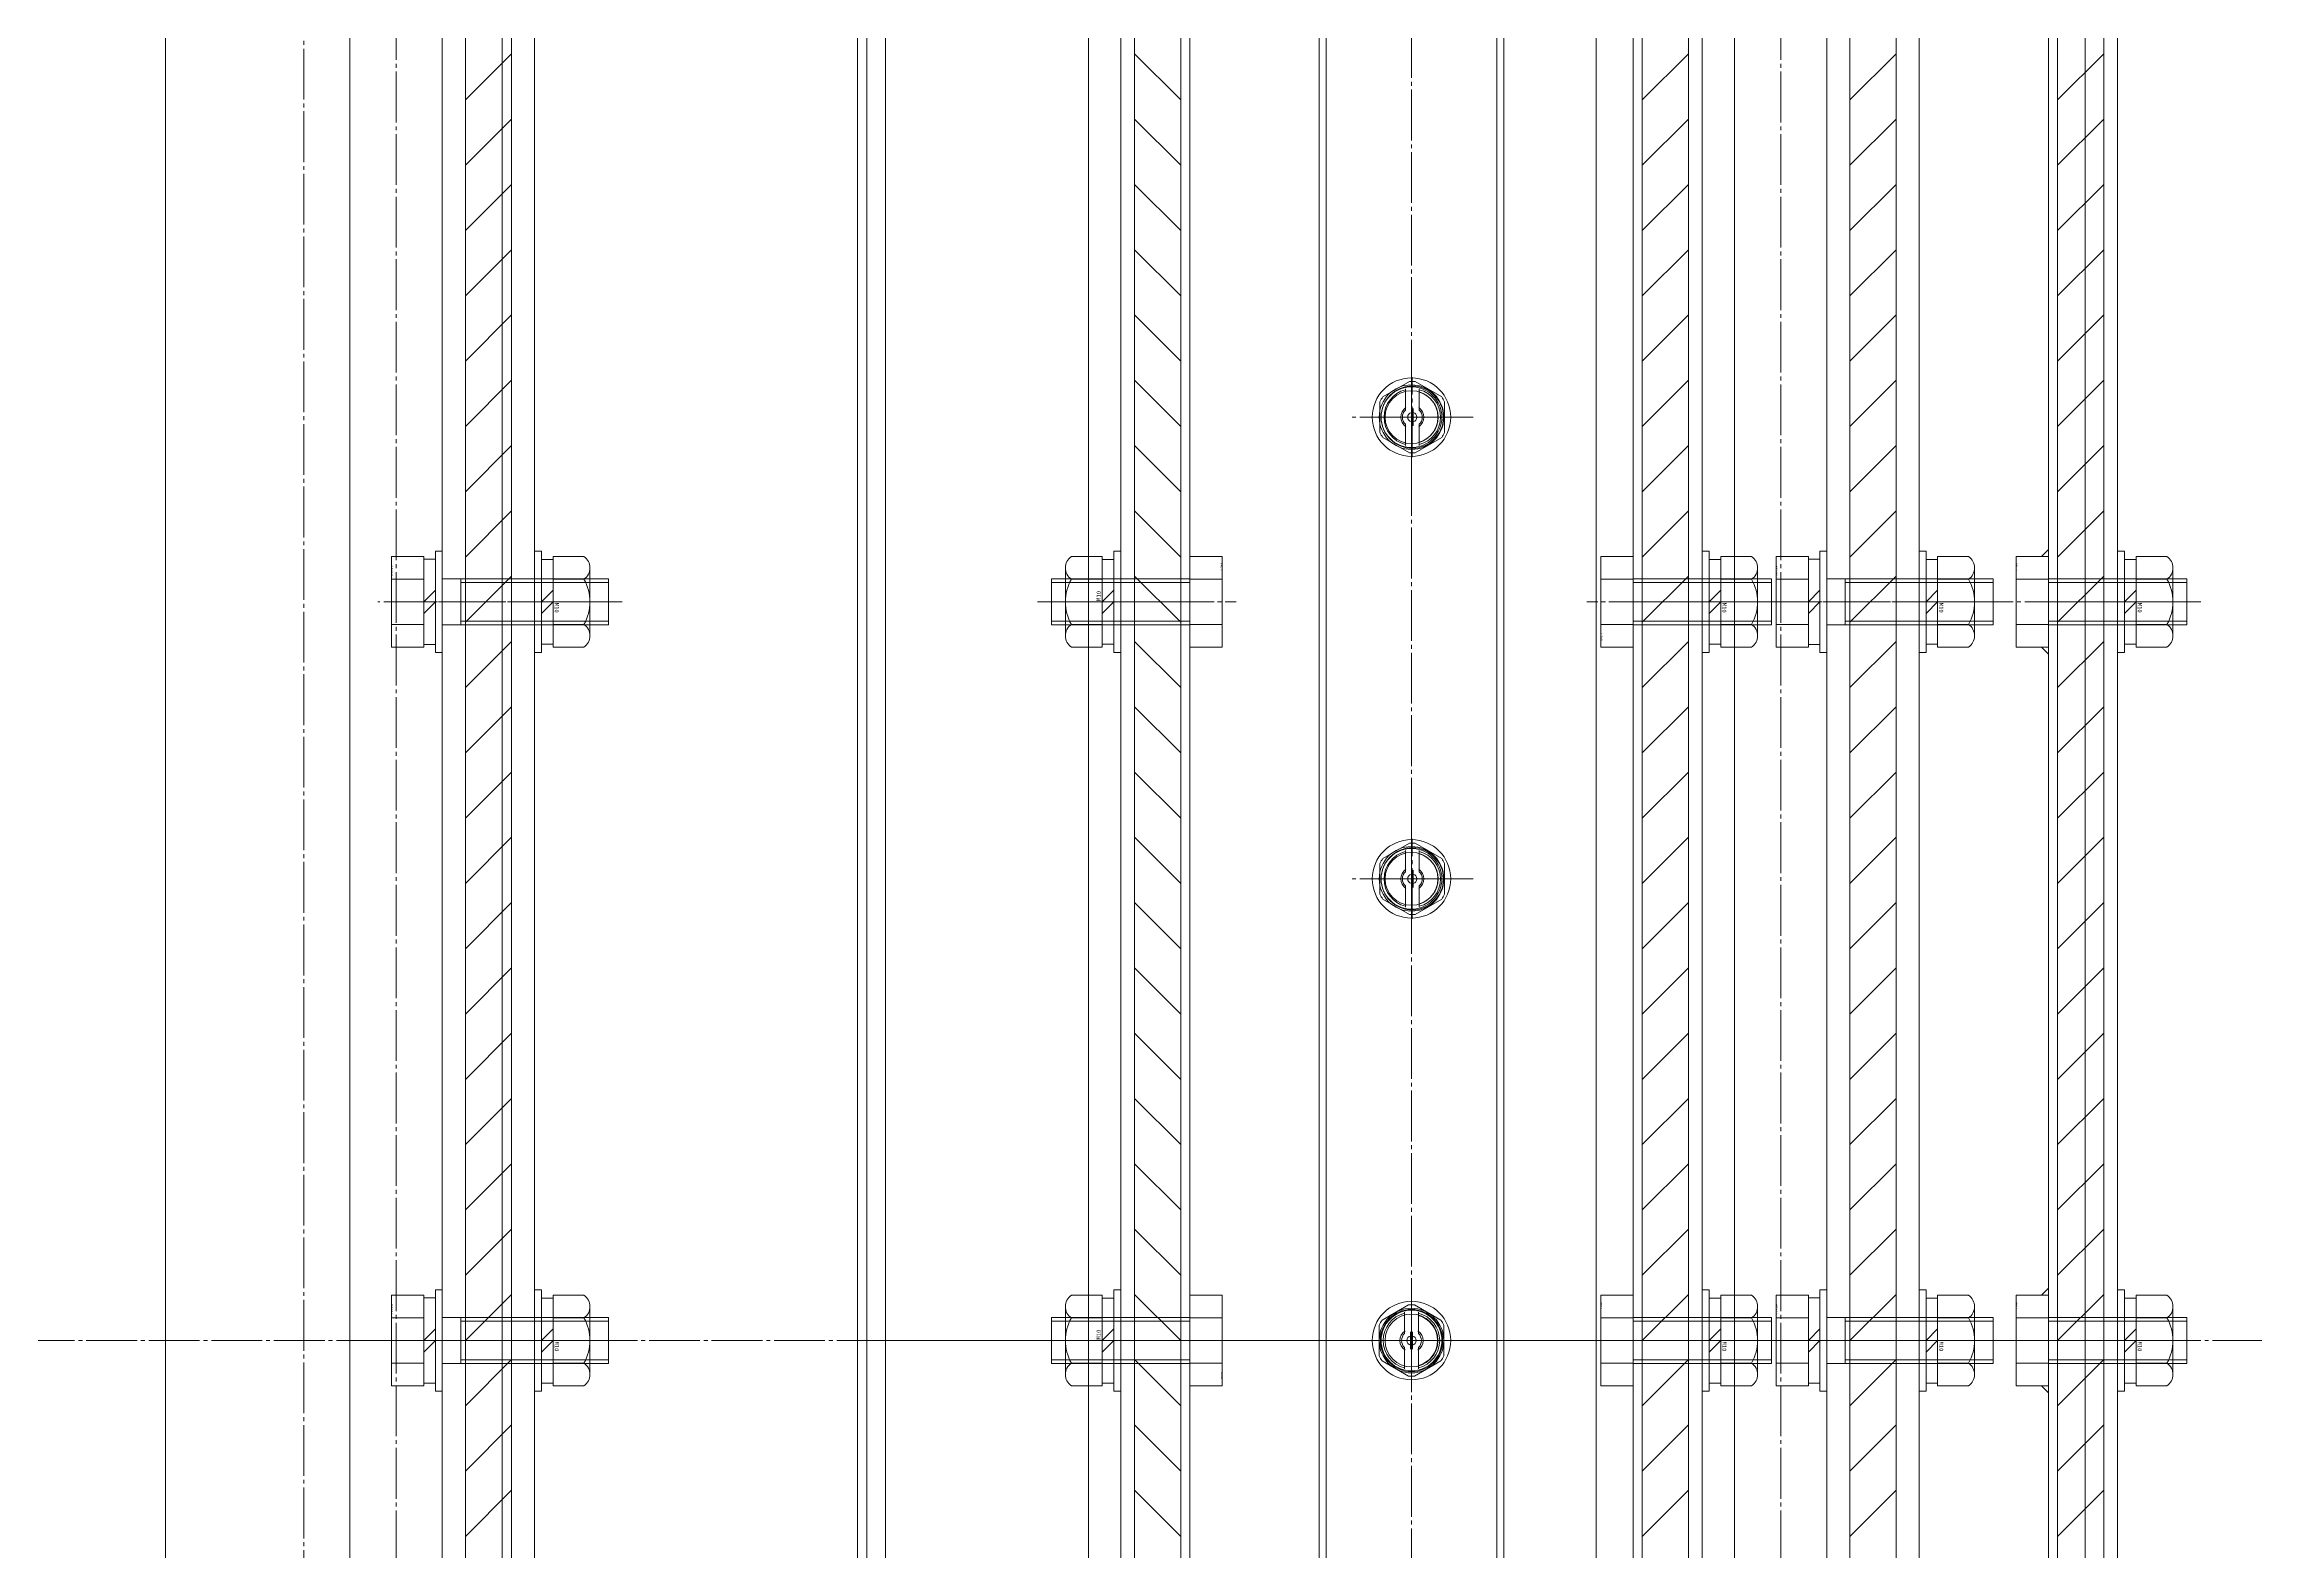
# Model space of a CAD drawing. Units: millimetres at full size. Extents: x -21196 to 21204, y -11807 to 11807.
# Drawn here: x -8275.8 to -7796.6, y -2475.9 to -2149.4 of the extents above; entities that cross this region are included whole.
import ezdxf
from ezdxf.enums import TextEntityAlignment as Align

# ---------------------------------------------------------------- set-up
doc = ezdxf.new("R2010")
doc.units = ezdxf.units.MM
doc.header["$LTSCALE"] = 0.5
doc.linetypes.add('USER4', pattern=[27.1, 22, -1.7, 1.7, -1.7])
doc.layers.add('1-0_設備-5(241129配置図菊池追記(立面図).jww)(機器配置図 260128.dwg)', color=7, linetype='Continuous', lineweight=9)
doc.styles.add('ＭＳ ゴシック', font='')
doc.styles.get('ＭＳ ゴシック').set_extended_font_data('MS Gothic')

msp = doc.modelspace()

# ---------------------------------------------------------------- linework, layer by layer
at = {"layer": '1-0_設備-5(241129配置図菊池追記(立面図).jww)(機器配置図 260128.dwg)'}
for p, q in [((-7939.5215, -3628.1472), (-7939.5215, -1232.1472)), ((-7998.0215, -1330.1471), (-7998.0215, -3580.1471)), ((-7961.0215, -3580.1471), (-7961.0215, -1330.1471)), ((-8049.5215, -1360.1471), (-8049.5215, -3205.1471)), ((-8049.5215, -1360.1471), (-8049.5215, -3205.1471)), ((-8099.5215, -1405.1471), (-8099.5215, -3455.1471)), ((-8099.5215, -1405.1471), (-8099.5215, -3455.1471)), ((-8093.5215, -1405.1471), (-8093.5215, -3455.1471)), ((-8093.5215, -1405.1471), (-8093.5215, -3455.1471)), ((-7839.5215, -1405.1471), (-7839.5215, -3455.1471)), ((-7839.5215, -1405.1471), (-7839.5215, -3455.1471)), ((-7833.5215, -1405.1471), (-7833.5215, -3455.1471)), ((-7833.5215, -1405.1471), (-7833.5215, -3455.1471)), ((-8027.5215, -1425.1472), (-8027.5215, -3435.1472)), ((-7931.5215, -3435.1472), (-7931.5215, -1425.1472)), ((-8176.5215, -3425.1471), (-8176.5215, -1435.1471)), ((-8029.5215, -1480.1472), (-8029.5215, -3380.1472)), ((-7929.5215, -3380.1472), (-7929.5215, -1480.1472)), ((-8249.5215, -2096.1471), (-8249.5215, -2610.1471)), ((-8189.5215, -2096.1471), (-8189.5215, -2610.1471)), ((-8174.5215, -2151.4466), (-8184.5215, -2161.4466)), ((-8039.5215, -2151.4466), (-8029.5215, -2161.4466)), ((-7919.5215, -2151.4466), (-7929.5215, -2161.4466)), ((-7874.5215, -2151.4466), (-7884.5215, -2161.4466)), ((-7829.5215, -2151.4466), (-7839.5215, -2161.4466)), ((-8174.5215, -2165.5887), (-8184.5215, -2175.5887)), ((-8039.5215, -2165.5887), (-8029.5215, -2175.5887)), ((-7919.5215, -2165.5887), (-7929.5215, -2175.5887)), ((-7874.5215, -2165.5887), (-7884.5215, -2175.5887)), ((-7829.5215, -2165.5887), (-7839.5215, -2175.5887)), ((-8174.5215, -2179.7308), (-8184.5215, -2189.7308)), ((-8039.5215, -2179.7309), (-8029.5215, -2189.7309)), ((-7919.5215, -2179.7309), (-7929.5215, -2189.7309)), ((-7874.5215, -2179.7308), (-7884.5215, -2189.7308)), ((-7829.5215, -2179.7309), (-7839.5215, -2189.7309)), ((-8174.5215, -2193.873), (-8184.5215, -2203.873)), ((-8039.5215, -2193.873), (-8029.5215, -2203.873)), ((-7919.5215, -2193.873), (-7929.5215, -2203.873)), ((-7874.5215, -2193.873), (-7884.5215, -2203.873)), ((-7829.5215, -2193.873), (-7839.5215, -2203.873)), ((-8174.5215, -2208.0151), (-8184.5215, -2218.0151)), ((-8039.5215, -2208.0151), (-8029.5215, -2218.0151)), ((-7919.5215, -2208.0151), (-7929.5215, -2218.0151)), ((-7874.5215, -2208.0151), (-7884.5215, -2218.0151)), ((-7829.5215, -2208.0151), (-7839.5215, -2218.0151)), ((-8174.5215, -2222.1572), (-8184.5215, -2232.1572)), ((-8039.5215, -2222.1573), (-8029.5215, -2232.1573)), ((-7979.9679, -2222.422), (-7985.7288, -2225.748)), ((-7972.9679, -2225.748), (-7978.7288, -2222.422)), ((-7919.5215, -2222.1573), (-7929.5215, -2232.1573)), ((-7874.5215, -2222.1572), (-7884.5215, -2232.1572)), ((-7829.5215, -2222.1573), (-7839.5215, -2232.1573)), ((-7986.3484, -2226.8211), (-7986.3484, -2233.4732)), ((-7980.8484, -2224.0189), (-7980.8484, -2228.6069)), ((-7977.8484, -2228.6069), (-7977.8484, -2224.0189)), ((-7972.3484, -2233.4732), (-7972.3484, -2226.8211)), ((-7980.8484, -2231.6875), (-7980.8484, -2236.2754)), ((-7979.5484, -2232.0366), (-7979.5484, -2228.2577)), ((-7979.1484, -2232.0366), (-7979.1484, -2228.2577)), ((-7977.8484, -2236.2754), (-7977.8484, -2231.6875)), ((-8174.5215, -2236.2994), (-8184.5215, -2246.2994)), ((-8039.5215, -2236.2994), (-8029.5215, -2246.2994)), ((-7985.7288, -2234.5463), (-7979.9679, -2237.8724)), ((-7978.7288, -2237.8724), (-7972.9679, -2234.5463)), ((-7919.5215, -2236.2994), (-7929.5215, -2246.2994)), ((-7874.5215, -2236.2994), (-7884.5215, -2246.2994)), ((-7829.5215, -2236.2994), (-7839.5215, -2246.2994)), ((-8174.5215, -2250.4415), (-8184.5215, -2260.4415)), ((-8039.5215, -2250.4415), (-8029.5215, -2260.4415)), ((-7919.5215, -2250.4415), (-7929.5215, -2260.4415)), ((-7874.5215, -2250.4415), (-7884.5215, -2260.4415)), ((-7829.5215, -2250.4415), (-7839.5215, -2260.4415)), ((-8200.5215, -2279.9621), (-8200.5215, -2260.3322)), ((-8193.5215, -2260.3322), (-8200.5215, -2260.3322)), ((-8193.5215, -2260.3322), (-8193.5215, -2279.9621)), ((-8191.0215, -2260.8971), (-8193.5215, -2260.8971)), ((-8191.0215, -2281.1471), (-8191.0215, -2259.1471)), ((-8189.5215, -2259.1471), (-8191.0215, -2259.1471)), ((-8189.5215, -2281.1471), (-8189.5215, -2259.1471)), ((-8168.0215, -2260.9471), (-8165.5215, -2260.9471)), ((-8165.5215, -2260.3471), (-8165.5215, -2279.9471)), ((-8165.5215, -2260.3471), (-8158.8345, -2260.3471)), ((-8053.2085, -2260.3472), (-8046.5215, -2260.3472)), ((-8046.5215, -2279.9472), (-8046.5215, -2260.3472)), ((-8046.5215, -2260.9472), (-8044.0215, -2260.9472)), ((-8027.5215, -2260.3322), (-8020.5215, -2260.3322)), ((-8027.5215, -2279.9621), (-8027.5215, -2260.3322)), ((-8020.5215, -2279.9621), (-8020.5215, -2260.3322)), ((-7938.5215, -2260.3322), (-7938.5215, -2279.9621)), ((-7931.5215, -2260.3322), (-7938.5215, -2260.3322)), ((-7931.5215, -2260.3322), (-7931.5215, -2279.9621)), ((-7915.0215, -2260.9472), (-7912.5215, -2260.9472)), ((-7912.5215, -2260.3472), (-7912.5215, -2279.9472)), ((-7912.5215, -2260.3472), (-7905.8345, -2260.3472)), ((-7900.5215, -2279.9621), (-7900.5215, -2260.3322)), ((-7893.5215, -2260.3322), (-7900.5215, -2260.3322)), ((-7893.5215, -2260.3322), (-7893.5215, -2279.9621)), ((-7891.0215, -2260.8971), (-7893.5215, -2260.8971)), ((-7891.0215, -2281.1471), (-7891.0215, -2259.1471)), ((-7889.5215, -2259.1471), (-7891.0215, -2259.1471)), ((-7889.5215, -2281.1471), (-7889.5215, -2259.1471)), ((-7868.0215, -2260.9471), (-7865.5215, -2260.9471)), ((-7865.5215, -2260.3471), (-7865.5215, -2279.9471)), ((-7865.5215, -2260.3471), (-7858.8345, -2260.3471)), ((-7848.5215, -2279.9621), (-7848.5215, -2260.3322)), ((-7841.5215, -2260.3322), (-7848.5215, -2260.3322)), ((-7841.5215, -2279.9621), (-7841.5215, -2260.3322)), ((-7825.0215, -2260.9472), (-7822.5215, -2260.9472)), ((-7822.5215, -2260.3472), (-7822.5215, -2279.9472)), ((-7822.5215, -2260.3472), (-7815.8345, -2260.3472)), ((-8193.5215, -2265.2397), (-8200.5215, -2265.2397)), ((-8153.5215, -2265.1471), (-8189.5215, -2265.1471)), ((-8185.5215, -2275.1471), (-8185.5215, -2265.1471)), ((-8153.5215, -2265.9591), (-8185.5215, -2265.9591)), ((-8174.5215, -2264.5837), (-8184.5215, -2274.5837)), ((-8165.5215, -2265.2471), (-8158.8345, -2265.2471)), ((-8157.5215, -2262.7971), (-8157.5215, -2277.4971)), ((-8153.5215, -2275.1471), (-8153.5215, -2265.1471)), ((-8057.5215, -2275.1472), (-8057.5215, -2265.1472)), ((-8057.5215, -2265.1472), (-8027.5215, -2265.1472)), ((-8057.5215, -2265.9592), (-8027.5215, -2265.9592)), ((-8054.5215, -2277.4972), (-8054.5215, -2262.7972)), ((-8053.2085, -2265.2472), (-8046.5215, -2265.2472)), ((-8039.5215, -2264.5837), (-8029.5215, -2274.5837)), ((-8027.5215, -2265.2397), (-8020.5215, -2265.2397)), ((-7931.5215, -2265.2397), (-7938.5215, -2265.2397)), ((-7901.5215, -2265.1472), (-7931.5215, -2265.1472)), ((-7901.5215, -2265.9592), (-7931.5215, -2265.9592)), ((-7919.5215, -2264.5837), (-7929.5215, -2274.5837)), ((-7912.5215, -2265.2472), (-7905.8345, -2265.2472)), ((-7904.5215, -2262.7972), (-7904.5215, -2277.4972)), ((-7901.5215, -2265.1472), (-7901.5215, -2275.1472)), ((-7893.5215, -2265.2397), (-7900.5215, -2265.2397)), ((-7853.5215, -2265.1471), (-7889.5215, -2265.1471)), ((-7885.5215, -2275.1471), (-7885.5215, -2265.1471)), ((-7853.5215, -2265.9591), (-7885.5215, -2265.9591)), ((-7874.5215, -2264.5837), (-7884.5215, -2274.5837)), ((-7865.5215, -2265.2471), (-7858.8345, -2265.2471)), ((-7857.5215, -2262.7971), (-7857.5215, -2277.4971)), ((-7853.5215, -2275.1471), (-7853.5215, -2265.1471)), ((-7841.5215, -2265.2397), (-7848.5215, -2265.2397)), ((-7811.5215, -2265.1472), (-7841.5215, -2265.1472)), ((-7811.5215, -2265.9592), (-7841.5215, -2265.9592)), ((-7829.5215, -2264.5837), (-7839.5215, -2274.5837)), ((-7822.5215, -2265.2472), (-7815.8345, -2265.2472)), ((-7814.5215, -2262.7972), (-7814.5215, -2277.4972)), ((-7811.5215, -2275.1472), (-7811.5215, -2265.1472)), ((-8193.5215, -2270.1471), (-8191.0215, -2267.6471)), ((-8191.0215, -2270.1471), (-8193.5215, -2272.6471)), ((-8168.0215, -2270.1471), (-8165.5215, -2267.6471)), ((-8165.5215, -2270.1471), (-8168.0215, -2272.6471)), ((-8046.5215, -2270.1472), (-8044.0215, -2267.6472)), ((-8044.0215, -2270.1472), (-8046.5215, -2272.6472)), ((-7915.0215, -2270.1472), (-7912.5215, -2267.6472)), ((-7912.5215, -2270.1472), (-7915.0215, -2272.6472)), ((-7893.5215, -2270.1471), (-7891.0215, -2267.6471)), ((-7891.0215, -2270.1471), (-7893.5215, -2272.6471)), ((-7868.0215, -2270.1471), (-7865.5215, -2267.6471)), ((-7865.5215, -2270.1471), (-7868.0215, -2272.6471)), ((-7825.0215, -2270.1472), (-7822.5215, -2267.6472)), ((-7822.5215, -2270.1472), (-7825.0215, -2272.6472)), ((-8193.5215, -2275.0546), (-8200.5215, -2275.0546)), ((-8153.5215, -2275.1471), (-8189.5215, -2275.1471)), ((-8153.5215, -2274.3351), (-8185.5215, -2274.3351)), ((-8158.8345, -2275.0471), (-8165.5215, -2275.0471)), ((-8057.5215, -2274.3352), (-8027.5215, -2274.3352)), ((-8057.5215, -2275.1472), (-8027.5215, -2275.1472)), ((-8046.5215, -2275.0472), (-8053.2085, -2275.0472)), ((-8027.5215, -2275.0546), (-8020.5215, -2275.0546)), ((-7931.5215, -2275.0546), (-7938.5215, -2275.0546)), ((-7901.5215, -2274.3352), (-7931.5215, -2274.3352)), ((-7901.5215, -2275.1472), (-7931.5215, -2275.1472)), ((-7905.8345, -2275.0472), (-7912.5215, -2275.0472)), ((-7893.5215, -2275.0546), (-7900.5215, -2275.0546)), ((-7853.5215, -2275.1471), (-7889.5215, -2275.1471)), ((-7853.5215, -2274.3351), (-7885.5215, -2274.3351)), ((-7858.8345, -2275.0471), (-7865.5215, -2275.0471)), ((-7841.5215, -2275.0546), (-7848.5215, -2275.0546)), ((-7811.5215, -2274.3352), (-7841.5215, -2274.3352)), ((-7811.5215, -2275.1472), (-7841.5215, -2275.1472)), ((-7815.8345, -2275.0472), (-7822.5215, -2275.0472)), ((-8193.5215, -2279.9621), (-8200.5215, -2279.9621)), ((-8193.5215, -2279.3971), (-8191.0215, -2279.3971)), ((-8174.5215, -2278.7258), (-8184.5215, -2288.7258)), ((-8165.5215, -2279.3471), (-8168.0215, -2279.3471)), ((-8158.8345, -2279.9471), (-8165.5215, -2279.9471)), ((-8046.5215, -2279.9472), (-8053.2085, -2279.9472)), ((-8044.0215, -2279.3472), (-8046.5215, -2279.3472)), ((-8039.5215, -2278.7258), (-8029.5215, -2288.7258)), ((-8027.5215, -2279.9621), (-8020.5215, -2279.9621)), ((-7931.5215, -2279.9621), (-7938.5215, -2279.9621)), ((-7919.5215, -2278.7258), (-7929.5215, -2288.7258)), ((-7912.5215, -2279.3472), (-7915.0215, -2279.3472)), ((-7905.8345, -2279.9472), (-7912.5215, -2279.9472)), ((-7893.5215, -2279.9621), (-7900.5215, -2279.9621)), ((-7893.5215, -2279.3971), (-7891.0215, -2279.3971)), ((-7874.5215, -2278.7258), (-7884.5215, -2288.7258)), ((-7865.5215, -2279.3471), (-7868.0215, -2279.3471)), ((-7858.8345, -2279.9471), (-7865.5215, -2279.9471)), ((-7841.5215, -2279.9621), (-7848.5215, -2279.9621)), ((-7829.5215, -2278.7258), (-7839.5215, -2288.7258)), ((-7822.5215, -2279.3472), (-7825.0215, -2279.3472)), ((-7815.8345, -2279.9472), (-7822.5215, -2279.9472)), ((-8191.0215, -2281.1471), (-8189.5215, -2281.1471)), ((-7891.0215, -2281.1471), (-7889.5215, -2281.1471)), ((-8174.5215, -2292.8679), (-8184.5215, -2302.8679)), ((-8039.5215, -2292.8679), (-8029.5215, -2302.8679)), ((-7919.5215, -2292.8679), (-7929.5215, -2302.8679)), ((-7874.5215, -2292.8679), (-7884.5215, -2302.8679)), ((-7829.5215, -2292.8679), (-7839.5215, -2302.8679)), ((-8174.5215, -2307.0101), (-8184.5215, -2317.0101)), ((-8039.5215, -2307.0101), (-8029.5215, -2317.0101)), ((-7919.5215, -2307.0101), (-7929.5215, -2317.0101)), ((-7874.5215, -2307.0101), (-7884.5215, -2317.0101)), ((-7829.5215, -2307.0101), (-7839.5215, -2317.0101)), ((-8174.5215, -2321.1522), (-8184.5215, -2331.1522)), ((-8039.5215, -2321.1522), (-8029.5215, -2331.1522)), ((-7979.9679, -2322.422), (-7985.7288, -2325.748)), ((-7980.8484, -2324.0189), (-7980.8484, -2328.6069)), ((-7972.9679, -2325.748), (-7978.7288, -2322.422)), ((-7977.8484, -2328.6069), (-7977.8484, -2324.0189)), ((-7919.5215, -2321.1522), (-7929.5215, -2331.1522)), ((-7874.5215, -2321.1522), (-7884.5215, -2331.1522)), ((-7829.5215, -2321.1522), (-7839.5215, -2331.1522)), ((-7986.3484, -2326.8211), (-7986.3484, -2333.4732)), ((-7979.5484, -2332.0366), (-7979.5484, -2328.2577)), ((-7979.1484, -2332.0366), (-7979.1484, -2328.2577)), ((-7972.3484, -2333.4732), (-7972.3484, -2326.8211)), ((-7980.8484, -2331.6875), (-7980.8484, -2336.2754)), ((-7977.8484, -2336.2754), (-7977.8484, -2331.6875)), ((-8174.5215, -2335.2943), (-8184.5215, -2345.2943)), ((-8039.5215, -2335.2943), (-8029.5215, -2345.2943)), ((-7985.7288, -2334.5463), (-7979.9679, -2337.8724)), ((-7978.7288, -2337.8724), (-7972.9679, -2334.5463)), ((-7919.5215, -2335.2943), (-7929.5215, -2345.2943)), ((-7874.5215, -2335.2943), (-7884.5215, -2345.2943)), ((-7829.5215, -2335.2943), (-7839.5215, -2345.2943)), ((-8174.5215, -2349.4365), (-8184.5215, -2359.4365)), ((-8039.5215, -2349.4365), (-8029.5215, -2359.4365)), ((-7919.5215, -2349.4365), (-7929.5215, -2359.4365)), ((-7874.5215, -2349.4365), (-7884.5215, -2359.4365)), ((-7829.5215, -2349.4365), (-7839.5215, -2359.4365)), ((-8174.5215, -2363.5786), (-8184.5215, -2373.5786)), ((-8039.5215, -2363.5786), (-8029.5215, -2373.5786)), ((-7919.5215, -2363.5786), (-7929.5215, -2373.5786)), ((-7874.5215, -2363.5786), (-7884.5215, -2373.5786)), ((-7829.5215, -2363.5786), (-7839.5215, -2373.5786)), ((-8174.5215, -2377.7207), (-8184.5215, -2387.7207)), ((-8039.5215, -2377.7208), (-8029.5215, -2387.7208)), ((-7919.5215, -2377.7208), (-7929.5215, -2387.7208)), ((-7874.5215, -2377.7207), (-7884.5215, -2387.7207)), ((-7829.5215, -2377.7208), (-7839.5215, -2387.7208)), ((-8174.5215, -2391.8629), (-8184.5215, -2401.8629)), ((-8039.5215, -2391.8629), (-8029.5215, -2401.8629)), ((-7919.5215, -2391.8629), (-7929.5215, -2401.8629)), ((-7874.5215, -2391.8629), (-7884.5215, -2401.8629)), ((-7829.5215, -2391.8629), (-7839.5215, -2401.8629)), ((-8174.5215, -2406.005), (-8184.5215, -2416.005)), ((-8039.5215, -2406.005), (-8029.5215, -2416.005)), ((-7919.5215, -2406.005), (-7929.5215, -2416.005)), ((-7874.5215, -2406.005), (-7884.5215, -2416.005)), ((-7829.5215, -2406.005), (-7839.5215, -2416.005)), ((-8191.0215, -2441.1471), (-8191.0215, -2419.1471)), ((-8189.5215, -2419.1471), (-8191.0215, -2419.1471)), ((-8189.5215, -2441.1471), (-8189.5215, -2419.1471)), ((-7891.0215, -2441.1471), (-7891.0215, -2419.1471)), ((-7889.5215, -2419.1471), (-7891.0215, -2419.1471)), ((-7889.5215, -2441.1471), (-7889.5215, -2419.1471)), ((-8200.5215, -2439.9621), (-8200.5215, -2420.3322)), ((-8193.5215, -2420.3322), (-8200.5215, -2420.3322)), ((-8193.5215, -2420.3322), (-8193.5215, -2439.9621)), ((-8191.0215, -2420.8971), (-8193.5215, -2420.8971)), ((-8174.5215, -2420.1471), (-8184.5215, -2430.1471)), ((-8168.0215, -2420.9471), (-8165.5215, -2420.9471)), ((-8165.5215, -2420.3471), (-8165.5215, -2439.9471)), ((-8165.5215, -2420.3471), (-8158.8345, -2420.3471)), ((-8157.5215, -2422.7971), (-8157.5215, -2437.4971)), ((-8054.5215, -2437.4972), (-8054.5215, -2422.7972)), ((-8053.2085, -2420.3472), (-8046.5215, -2420.3472)), ((-8046.5215, -2439.9472), (-8046.5215, -2420.3472)), ((-8046.5215, -2420.9472), (-8044.0215, -2420.9472)), ((-8039.5215, -2420.1472), (-8029.5215, -2430.1472)), ((-8027.5215, -2420.3322), (-8020.5215, -2420.3322)), ((-8027.5215, -2420.3322), (-8027.5215, -2439.9621)), ((-8020.5215, -2420.3322), (-8020.5215, -2439.9621)), ((-7980.1411, -2422.422), (-7985.902, -2425.748)), ((-7981.0215, -2424.0189), (-7981.0215, -2428.6069)), ((-7973.1411, -2425.748), (-7978.902, -2422.422)), ((-7978.0215, -2428.6069), (-7978.0215, -2424.0189)), ((-7938.5215, -2439.9621), (-7938.5215, -2420.3322)), ((-7931.5215, -2420.3322), (-7938.5215, -2420.3322)), ((-7931.5215, -2439.9621), (-7931.5215, -2420.3322)), ((-7919.5215, -2420.1472), (-7929.5215, -2430.1472)), ((-7915.0215, -2420.9472), (-7912.5215, -2420.9472)), ((-7912.5215, -2420.3472), (-7912.5215, -2439.9472)), ((-7912.5215, -2420.3472), (-7905.8345, -2420.3472)), ((-7904.5215, -2422.7972), (-7904.5215, -2437.4972)), ((-7900.5215, -2439.9621), (-7900.5215, -2420.3322)), ((-7893.5215, -2420.3322), (-7900.5215, -2420.3322)), ((-7893.5215, -2420.3322), (-7893.5215, -2439.9621)), ((-7891.0215, -2420.8971), (-7893.5215, -2420.8971)), ((-7874.5215, -2420.1471), (-7884.5215, -2430.1471)), ((-7868.0215, -2420.9471), (-7865.5215, -2420.9471)), ((-7865.5215, -2420.3471), (-7865.5215, -2439.9471)), ((-7865.5215, -2420.3471), (-7858.8345, -2420.3471)), ((-7857.5215, -2422.7971), (-7857.5215, -2437.4971)), ((-7848.5215, -2439.9621), (-7848.5215, -2420.3322)), ((-7841.5215, -2420.3322), (-7848.5215, -2420.3322)), ((-7841.5215, -2439.9621), (-7841.5215, -2420.3322)), ((-7829.5215, -2420.1472), (-7839.5215, -2430.1472)), ((-7825.0215, -2420.9472), (-7822.5215, -2420.9472)), ((-7822.5215, -2420.3472), (-7822.5215, -2439.9472)), ((-7822.5215, -2420.3472), (-7815.8345, -2420.3472)), ((-7814.5215, -2422.7972), (-7814.5215, -2437.4972)), ((-8193.5215, -2425.2397), (-8200.5215, -2425.2397)), ((-8193.5215, -2430.1471), (-8191.0215, -2427.6471)), ((-8153.5215, -2425.1471), (-8189.5215, -2425.1471)), ((-8185.5215, -2435.1471), (-8185.5215, -2425.1471)), ((-8153.5215, -2425.9591), (-8185.5215, -2425.9591)), ((-8168.0215, -2430.1471), (-8165.5215, -2427.6471)), ((-8165.5215, -2425.2471), (-8158.8345, -2425.2471)), ((-8153.5215, -2435.1471), (-8153.5215, -2425.1471)), ((-8057.5215, -2425.1472), (-8057.5215, -2435.1472)), ((-8057.5215, -2425.1472), (-8027.5215, -2425.1472)), ((-8057.5215, -2425.9592), (-8027.5215, -2425.9592)), ((-8053.2085, -2425.2472), (-8046.5215, -2425.2472)), ((-8046.5215, -2430.1472), (-8044.0215, -2427.6472)), ((-8027.5215, -2425.2397), (-8020.5215, -2425.2397)), ((-7986.5215, -2426.8211), (-7986.5215, -2433.4732)), ((-7979.7215, -2432.0366), (-7979.7215, -2428.2577)), ((-7979.3215, -2432.0366), (-7979.3215, -2428.2577)), ((-7972.5215, -2433.4732), (-7972.5215, -2426.8211)), ((-7931.5215, -2425.2397), (-7938.5215, -2425.2397)), ((-7901.5215, -2425.1472), (-7931.5215, -2425.1472)), ((-7901.5215, -2425.9592), (-7931.5215, -2425.9592)), ((-7915.0215, -2430.1472), (-7912.5215, -2427.6472)), ((-7912.5215, -2425.2472), (-7905.8345, -2425.2472)), ((-7901.5215, -2435.1472), (-7901.5215, -2425.1472)), ((-7893.5215, -2425.2397), (-7900.5215, -2425.2397)), ((-7893.5215, -2430.1471), (-7891.0215, -2427.6471)), ((-7853.5215, -2425.1471), (-7889.5215, -2425.1471)), ((-7885.5215, -2435.1471), (-7885.5215, -2425.1471)), ((-7853.5215, -2425.9591), (-7885.5215, -2425.9591)), ((-7868.0215, -2430.1471), (-7865.5215, -2427.6471)), ((-7865.5215, -2425.2471), (-7858.8345, -2425.2471)), ((-7853.5215, -2435.1471), (-7853.5215, -2425.1471)), ((-7841.5215, -2425.2397), (-7848.5215, -2425.2397)), ((-7811.5215, -2425.1472), (-7841.5215, -2425.1472)), ((-7811.5215, -2425.9592), (-7841.5215, -2425.9592)), ((-7825.0215, -2430.1472), (-7822.5215, -2427.6472)), ((-7822.5215, -2425.2472), (-7815.8345, -2425.2472)), ((-7811.5215, -2435.1472), (-7811.5215, -2425.1472)), ((-8184.5215, -2430.1471), (-8209.5215, -2430.1471)), ((-8191.0215, -2430.1471), (-8193.5215, -2432.6471)), ((-8165.5215, -2430.1471), (-8168.0215, -2432.6471)), ((-8099.5215, -2430.1472), (-7839.5215, -2430.1472)), ((-8044.0215, -2430.1472), (-8046.5215, -2432.6472)), ((-8029.5215, -2430.1472), (-7929.5215, -2430.1472)), ((-7999.5215, -2430.1472), (-7959.5215, -2430.1472)), ((-7981.0215, -2431.6875), (-7981.0215, -2436.2754)), ((-7978.0215, -2436.2754), (-7978.0215, -2431.6875)), ((-7912.5215, -2430.1472), (-7915.0215, -2432.6472)), ((-7884.5215, -2430.1471), (-7909.5215, -2430.1471)), ((-7891.0215, -2430.1471), (-7893.5215, -2432.6471)), ((-7865.5215, -2430.1471), (-7868.0215, -2432.6471)), ((-7822.5215, -2430.1472), (-7825.0215, -2432.6472)), ((-8193.5215, -2435.0546), (-8200.5215, -2435.0546)), ((-8153.5215, -2435.1471), (-8189.5215, -2435.1471)), ((-8153.5215, -2434.3351), (-8185.5215, -2434.3351)), ((-8174.5215, -2434.2893), (-8184.5215, -2444.2893)), ((-8158.8345, -2435.0471), (-8165.5215, -2435.0471)), ((-8057.5215, -2434.3352), (-8027.5215, -2434.3352)), ((-8057.5215, -2435.1472), (-8027.5215, -2435.1472)), ((-8046.5215, -2435.0472), (-8053.2085, -2435.0472)), ((-8039.5215, -2434.2893), (-8029.5215, -2444.2893)), ((-8027.5215, -2435.0546), (-8020.5215, -2435.0546)), ((-7985.902, -2434.5463), (-7980.1411, -2437.8724)), ((-7978.902, -2437.8724), (-7973.1411, -2434.5463)), ((-7931.5215, -2435.0546), (-7938.5215, -2435.0546)), ((-7901.5215, -2434.3352), (-7931.5215, -2434.3352)), ((-7901.5215, -2435.1472), (-7931.5215, -2435.1472)), ((-7919.5215, -2434.2893), (-7929.5215, -2444.2893)), ((-7905.8345, -2435.0472), (-7912.5215, -2435.0472)), ((-7893.5215, -2435.0546), (-7900.5215, -2435.0546)), ((-7853.5215, -2435.1471), (-7889.5215, -2435.1471)), ((-7853.5215, -2434.3351), (-7885.5215, -2434.3351)), ((-7874.5215, -2434.2893), (-7884.5215, -2444.2893)), ((-7858.8345, -2435.0471), (-7865.5215, -2435.0471)), ((-7841.5215, -2435.0546), (-7848.5215, -2435.0546)), ((-7811.5215, -2434.3352), (-7841.5215, -2434.3352)), ((-7811.5215, -2435.1472), (-7841.5215, -2435.1472)), ((-7829.5215, -2434.2893), (-7839.5215, -2444.2893)), ((-7815.8345, -2435.0472), (-7822.5215, -2435.0472)), ((-8193.5215, -2439.9621), (-8200.5215, -2439.9621)), ((-8193.5215, -2439.3971), (-8191.0215, -2439.3971)), ((-8191.0215, -2441.1471), (-8189.5215, -2441.1471)), ((-8165.5215, -2439.3471), (-8168.0215, -2439.3471)), ((-8158.8345, -2439.9471), (-8165.5215, -2439.9471)), ((-8046.5215, -2439.9472), (-8053.2085, -2439.9472)), ((-8044.0215, -2439.3472), (-8046.5215, -2439.3472)), ((-8027.5215, -2439.9621), (-8020.5215, -2439.9621)), ((-7931.5215, -2439.9621), (-7938.5215, -2439.9621)), ((-7912.5215, -2439.3472), (-7915.0215, -2439.3472)), ((-7905.8345, -2439.9472), (-7912.5215, -2439.9472)), ((-7893.5215, -2439.9621), (-7900.5215, -2439.9621)), ((-7893.5215, -2439.3971), (-7891.0215, -2439.3971)), ((-7891.0215, -2441.1471), (-7889.5215, -2441.1471)), ((-7865.5215, -2439.3471), (-7868.0215, -2439.3471)), ((-7858.8345, -2439.9471), (-7865.5215, -2439.9471)), ((-7841.5215, -2439.9621), (-7848.5215, -2439.9621)), ((-7822.5215, -2439.3472), (-7825.0215, -2439.3472)), ((-7815.8345, -2439.9472), (-7822.5215, -2439.9472)), ((-8174.5215, -2448.4314), (-8184.5215, -2458.4314)), ((-8039.5215, -2448.4314), (-8029.5215, -2458.4314)), ((-7919.5215, -2448.4314), (-7929.5215, -2458.4314)), ((-7874.5215, -2448.4314), (-7884.5215, -2458.4314)), ((-7829.5215, -2448.4314), (-7839.5215, -2458.4314)), ((-8174.5215, -2462.5736), (-8184.5215, -2472.5736)), ((-8039.5215, -2462.5736), (-8029.5215, -2472.5736)), ((-7919.5215, -2462.5736), (-7929.5215, -2472.5736)), ((-7874.5215, -2462.5736), (-7884.5215, -2472.5736)), ((-7829.5215, -2462.5736), (-7839.5215, -2472.5736))]:
    msp.add_line(p, q, dxfattribs=at)
at = {"layer": '1-0_設備-5(241129配置図菊池追記(立面図).jww)(機器配置図 260128.dwg)', "linetype": 'USER4'}
for p, q in [((-8199.5215, -1410.0553), (-8199.5215, -3450.239)), ((-7899.5215, -1410.0553), (-7899.5215, -3450.239)), ((-7979.5215, -3443.9101), (-7979.5215, -1416.3842)), ((-8219.5215, -2096.1471), (-8219.5215, -2610.1471)), ((-7979.5215, -2243.5168), (-7979.5215, -2216.7775)), ((-7979.3484, -2238.8203), (-7979.3484, -2221.474)), ((-7966.1519, -2230.1472), (-7992.8912, -2230.1472)), ((-7970.6752, -2230.1472), (-7988.0215, -2230.1472)), ((-8150.5215, -2270.1471), (-8203.5215, -2270.1471)), ((-8178.7114, -2270.1471), (-8195.3206, -2270.1471)), ((-8188.4583, -2270.1471), (-8171.0111, -2270.1471)), ((-8162.7232, -2270.1471), (-8181.2323, -2270.1471)), ((-8157.5215, -2270.1471), (-8169.5215, -2270.1471)), ((-8060.5215, -2270.1472), (-8017.5215, -2270.1472)), ((-8054.5215, -2270.1472), (-8042.5215, -2270.1472)), ((-8036.6965, -2270.1472), (-8045.2847, -2270.1472)), ((-8025.5847, -2270.1472), (-8043.032, -2270.1472)), ((-8034.9826, -2270.1472), (-8021.9499, -2270.1472)), ((-7898.5215, -2270.1472), (-7941.5215, -2270.1472)), ((-7924.0604, -2270.1472), (-7937.0931, -2270.1472)), ((-7933.4583, -2270.1472), (-7916.0111, -2270.1472)), ((-7922.3466, -2270.1472), (-7913.7583, -2270.1472)), ((-7904.5215, -2270.1472), (-7916.5215, -2270.1472)), ((-7850.5215, -2270.1471), (-7903.5215, -2270.1471)), ((-7878.7114, -2270.1471), (-7895.3206, -2270.1471)), ((-7888.4583, -2270.1471), (-7871.0111, -2270.1471)), ((-7862.7232, -2270.1471), (-7881.2323, -2270.1471)), ((-7857.5215, -2270.1471), (-7869.5215, -2270.1471)), ((-7808.5215, -2270.1472), (-7851.5215, -2270.1472)), ((-7845.4625, -2270.1472), (-7835.5447, -2270.1472)), ((-7843.4583, -2270.1472), (-7826.0111, -2270.1472)), ((-7832.3466, -2270.1472), (-7823.7583, -2270.1472)), ((-7814.5215, -2270.1472), (-7826.5215, -2270.1472)), ((-7979.5215, -2343.5168), (-7979.5215, -2316.7775)), ((-7979.5215, -2343.5168), (-7979.5215, -2316.7775)), ((-7979.3484, -2338.8203), (-7979.3484, -2321.474)), ((-7966.1519, -2330.1472), (-7992.8912, -2330.1472)), ((-7966.1519, -2330.1472), (-7992.8912, -2330.1472)), ((-7970.6752, -2330.1472), (-7988.0215, -2330.1472)), ((-7979.5215, -2416.7775), (-7979.5215, -2443.5168)), ((-7979.5215, -2438.8203), (-7979.5215, -2421.474)), ((-9350.6557, -2430.1471), (-6572.3632, -2430.1471)), ((-9350.6557, -2430.1471), (-6572.3632, -2430.1471)), ((-9350.6557, -2430.1471), (-6572.3632, -2430.1471)), ((-8150.5215, -2430.1471), (-8203.5215, -2430.1471)), ((-8178.7114, -2430.1471), (-8195.3206, -2430.1471)), ((-8188.4583, -2430.1471), (-8171.0111, -2430.1471)), ((-8162.7232, -2430.1471), (-8181.2323, -2430.1471)), ((-8157.5215, -2430.1471), (-8169.5215, -2430.1471)), ((-8060.5215, -2430.1472), (-8017.5215, -2430.1472)), ((-8054.5215, -2430.1472), (-8042.5215, -2430.1472)), ((-8036.6965, -2430.1472), (-8045.2847, -2430.1472)), ((-8025.5847, -2430.1472), (-8043.032, -2430.1472)), ((-8034.9826, -2430.1472), (-8021.9499, -2430.1472)), ((-7966.1519, -2430.1472), (-7992.8912, -2430.1472)), ((-7970.8484, -2430.1472), (-7988.1947, -2430.1472)), ((-7898.5215, -2430.1472), (-7941.5215, -2430.1472)), ((-7924.0604, -2430.1472), (-7937.0931, -2430.1472)), ((-7933.4583, -2430.1472), (-7916.0111, -2430.1472)), ((-7922.3466, -2430.1472), (-7913.7583, -2430.1472)), ((-7904.5215, -2430.1472), (-7916.5215, -2430.1472)), ((-7850.5215, -2430.1471), (-7903.5215, -2430.1471)), ((-7878.7114, -2430.1471), (-7895.3206, -2430.1471)), ((-7888.4583, -2430.1471), (-7871.0111, -2430.1471)), ((-7862.7232, -2430.1471), (-7881.2323, -2430.1471)), ((-7857.5215, -2430.1471), (-7869.5215, -2430.1471)), ((-7808.5215, -2430.1472), (-7851.5215, -2430.1472)), ((-7845.4625, -2430.1472), (-7835.5447, -2430.1472)), ((-7843.4583, -2430.1472), (-7826.0111, -2430.1472)), ((-7832.3466, -2430.1472), (-7823.7583, -2430.1472)), ((-7814.5215, -2430.1472), (-7826.5215, -2430.1472))]:
    msp.add_line(p, q, dxfattribs=at)
at = {"layer": '1-0_設備-5(241129配置図菊池追記(立面図).jww)(機器配置図 260128.dwg)'}
for points in [[(-7839.5215, -3630.1472), (-7839.5215, -1230.1472), (-8099.5215, -1230.1472), (-8099.5215, -3630.1472)], [(-7841.5215, -3628.1472), (-7841.5215, -1232.1472), (-8097.5215, -1232.1472), (-8097.5215, -3628.1472)], [(-7959.5215, -1330.1471), (-7959.5215, -3580.1471), (-7999.5215, -3580.1471), (-7999.5215, -1330.1471)], [(-8189.5215, -3431.6471), (-8189.5215, -1428.6471), (-8191.0215, -1427.1471), (-8208.0215, -1427.1471), (-8209.5215, -1428.6471), (-8209.5215, -3431.6471), (-8208.0215, -3433.1471), (-8191.0215, -3433.1471)], [(-7889.5215, -3431.6471), (-7889.5215, -1428.6471), (-7891.0215, -1427.1471), (-7908.0215, -1427.1471), (-7909.5215, -1428.6471), (-7909.5215, -3431.6471), (-7908.0215, -3433.1471), (-7891.0215, -3433.1471)], [(-8039.5215, -1430.1472), (-8042.5215, -1430.1472), (-8042.5215, -3430.1472), (-8039.5215, -3430.1472)], [(-8029.5215, -1430.1472), (-8039.5215, -1430.1472), (-8039.5215, -3430.1472), (-8029.5215, -3430.1472)], [(-7929.5215, -1430.1472), (-7919.5215, -1430.1472), (-7919.5215, -3430.1472), (-7929.5215, -3430.1472)], [(-7919.5215, -1430.1472), (-7916.5215, -1430.1472), (-7916.5215, -3430.1472), (-7919.5215, -3430.1472)], [(-7839.5215, -1430.1472), (-7829.5215, -1430.1472), (-7829.5215, -3430.1472), (-7839.5215, -3430.1472)], [(-7829.5215, -1430.1472), (-7826.5215, -1430.1472), (-7826.5215, -3430.1472), (-7829.5215, -3430.1472)], [(-8189.5215, -3410.1471), (-8189.5215, -1450.1471), (-8184.5215, -1450.1471), (-8184.5215, -3410.1471)], [(-8184.5215, -1450.1471), (-8174.5215, -1450.1471), (-8174.5215, -3410.1471), (-8184.5215, -3410.1471)], [(-8174.5215, -3410.1471), (-8169.5215, -3410.1471), (-8169.5215, -1450.1471), (-8174.5215, -1450.1471)], [(-7889.5215, -3410.1471), (-7889.5215, -1450.1471), (-7884.5215, -1450.1471), (-7884.5215, -3410.1471)], [(-7884.5215, -1450.1471), (-7874.5215, -1450.1471), (-7874.5215, -3410.1471), (-7884.5215, -3410.1471)], [(-7874.5215, -3410.1471), (-7869.5215, -3410.1471), (-7869.5215, -1450.1471), (-7874.5215, -1450.1471)], [(-8168.0215, -2259.1471), (-8168.0215, -2281.1471), (-8169.5215, -2281.1471), (-8169.5215, -2259.1471)], [(-8044.0215, -2281.1472), (-8044.0215, -2259.1472), (-8042.5215, -2259.1472), (-8042.5215, -2281.1472)], [(-7915.0215, -2259.1472), (-7915.0215, -2281.1472), (-7916.5215, -2281.1472), (-7916.5215, -2259.1472)], [(-7868.0215, -2259.1471), (-7868.0215, -2281.1471), (-7869.5215, -2281.1471), (-7869.5215, -2259.1471)], [(-7841.5215, -2260.3322), (-7843.0215, -2260.3322), (-7841.5215, -2258.8322)], [(-7825.0215, -2259.1472), (-7825.0215, -2281.1472), (-7826.5215, -2281.1472), (-7826.5215, -2259.1472)], [(-7841.5215, -2279.9621), (-7843.0215, -2279.9621), (-7841.5215, -2281.4621)], [(-8168.0215, -2419.1471), (-8168.0215, -2441.1471), (-8169.5215, -2441.1471), (-8169.5215, -2419.1471)], [(-8044.0215, -2441.1472), (-8044.0215, -2419.1472), (-8042.5215, -2419.1472), (-8042.5215, -2441.1472)], [(-7915.0215, -2419.1472), (-7915.0215, -2441.1472), (-7916.5215, -2441.1472), (-7916.5215, -2419.1472)], [(-7868.0215, -2419.1471), (-7868.0215, -2441.1471), (-7869.5215, -2441.1471), (-7869.5215, -2419.1471)], [(-7841.5215, -2420.3322), (-7843.0215, -2420.3322), (-7841.5215, -2418.8322)], [(-7825.0215, -2419.1472), (-7825.0215, -2441.1472), (-7826.5215, -2441.1472), (-7826.5215, -2419.1472)], [(-7841.5215, -2439.9621), (-7843.0215, -2439.9621), (-7841.5215, -2441.4621)]]:
    msp.add_lwpolyline(points, close=True, dxfattribs=at)
for centre, radius in [((-7979.5215, -2230.1472), 8.5), ((-7979.5215, -2230.1472), 7), ((-7979.3484, -2230.1472), 6.75), ((-7979.5215, -2230.1472), 6.579), ((-7979.5215, -2230.1472), 5.723), ((-7979.5215, -2330.1472), 8.5), ((-7979.5215, -2330.1472), 8.5), ((-7979.5215, -2330.1472), 7), ((-7979.5215, -2330.1472), 7), ((-7979.5215, -2330.1472), 6.579), ((-7979.5215, -2330.1472), 6.579), ((-7979.3484, -2330.1472), 6.75), ((-7979.5215, -2330.1472), 5.723), ((-7979.5215, -2330.1472), 5.723), ((-7979.5215, -2430.1472), 8.5), ((-7979.5215, -2430.1472), 7), ((-7979.5215, -2430.1472), 6.75), ((-7979.5215, -2430.1472), 6.579), ((-7979.5215, -2430.1472), 5.723)]:
    msp.add_circle(centre, radius, dxfattribs=at)
for centre, radius, start, end in [((-7979.3484, -2230.1472), 7.75, 85.415, 94.585), ((-7979.3484, -2230.1472), 7.75, 145.415, 154.585), ((-7979.3484, -2230.1472), 6.118, 104.193, 255.807), ((-7979.3484, -2230.1472), 2.503, 124.14, 235.86), ((-7979.3484, -2230.1472), 2.503, 304.14, 55.86), ((-7979.3484, -2230.1472), 5.625, 285.466, 74.534), ((-7979.3484, -2230.1472), 6.118, 284.193, 75.807), ((-7979.3484, -2230.1472), 7.75, 25.415, 34.585), ((-7979.3484, -2230.1472), 2.15, 134.241, 225.759), ((-7979.3484, -2230.1472), 1, 101.537, 258.463), ((-7979.3484, -2230.1472), 0.5, 66.422, 113.578), ((-7979.3484, -2230.1472), 0.5, 246.422, 293.578), ((-7979.3484, -2230.1472), 1, 281.537, 78.463), ((-7979.3484, -2230.1472), 2.15, 314.241, 45.759), ((-7979.3484, -2230.1472), 7.75, 205.415, 214.585), ((-7979.3484, -2230.1472), 7.75, 325.415, 334.585), ((-7979.3484, -2230.1472), 7.75, 265.415, 274.585), ((-8160.4635, -2262.7971), 2.942, 303.626, 56.374), ((-8051.5795, -2262.7972), 2.942, 123.626, 236.374), ((-7907.4635, -2262.7972), 2.942, 303.626, 56.374), ((-7860.4635, -2262.7971), 2.942, 303.626, 56.374), ((-7817.4635, -2262.7972), 2.942, 303.626, 56.374), ((-8167.3215, -2270.1471), 9.8, 330, 30), ((-8044.7215, -2270.1472), 9.8, 150, 210), ((-7914.3215, -2270.1472), 9.8, 330, 30), ((-7867.3215, -2270.1471), 9.8, 330, 30), ((-7824.3215, -2270.1472), 9.8, 330, 30), ((-8160.4635, -2277.4971), 2.942, 303.626, 56.374), ((-8051.5795, -2277.4972), 2.942, 123.626, 236.374), ((-7907.4635, -2277.4972), 2.942, 303.626, 56.374), ((-7860.4635, -2277.4971), 2.942, 303.626, 56.374), ((-7817.4635, -2277.4972), 2.942, 303.626, 56.374), ((-7979.3484, -2330.1472), 7.75, 85.415, 94.585), ((-7979.3484, -2330.1472), 7.75, 145.415, 154.585), ((-7979.3484, -2330.1472), 6.118, 104.193, 255.807), ((-7979.3484, -2330.1472), 2.503, 124.14, 235.86), ((-7979.3484, -2330.1472), 2.15, 134.241, 225.759), ((-7979.3484, -2330.1472), 2.503, 304.14, 55.86), ((-7979.3484, -2330.1472), 5.625, 285.466, 74.534), ((-7979.3484, -2330.1472), 2.15, 314.241, 45.759), ((-7979.3484, -2330.1472), 6.118, 284.193, 75.807), ((-7979.3484, -2330.1472), 7.75, 25.415, 34.585), ((-7979.3484, -2330.1472), 7.75, 205.415, 214.585), ((-7979.3484, -2330.1472), 1, 101.537, 258.463), ((-7979.3484, -2330.1472), 0.5, 66.422, 113.578), ((-7979.3484, -2330.1472), 0.5, 246.422, 293.578), ((-7979.3484, -2330.1472), 1, 281.537, 78.463), ((-7979.3484, -2330.1472), 7.75, 325.415, 334.585), ((-7979.3484, -2330.1472), 7.75, 265.415, 274.585), ((-8160.4635, -2422.7971), 2.942, 303.626, 56.374), ((-8051.5795, -2422.7972), 2.942, 123.626, 236.374), ((-7979.5215, -2430.1472), 6.118, 104.193, 255.807), ((-7979.5215, -2430.1472), 7.75, 85.415, 94.585), ((-7979.5215, -2430.1472), 6.118, 284.193, 75.807), ((-7907.4635, -2422.7972), 2.942, 303.626, 56.374), ((-7860.4635, -2422.7971), 2.942, 303.626, 56.374), ((-7817.4635, -2422.7972), 2.942, 303.626, 56.374), ((-8167.3215, -2430.1471), 9.8, 330, 30), ((-8044.7215, -2430.1472), 9.8, 150, 210), ((-7979.5215, -2430.1472), 7.75, 145.415, 154.585), ((-7979.5215, -2430.1472), 2.503, 124.14, 235.86), ((-7979.5215, -2430.1472), 2.15, 134.241, 225.759), ((-7979.5215, -2430.1472), 1, 101.537, 258.463), ((-7979.5215, -2430.1472), 1, 281.537, 78.463), ((-7979.5215, -2430.1472), 2.503, 304.14, 55.86), ((-7979.5215, -2430.1472), 5.625, 285.466, 74.534), ((-7979.5215, -2430.1472), 2.15, 314.241, 45.759), ((-7979.5215, -2430.1472), 7.75, 25.415, 34.585), ((-7914.3215, -2430.1472), 9.8, 330, 30), ((-7867.3215, -2430.1471), 9.8, 330, 30), ((-7824.3215, -2430.1472), 9.8, 330, 30), ((-7979.5215, -2430.1472), 7.75, 205.415, 214.585), ((-7979.5215, -2430.1472), 0.5, 66.422, 113.578), ((-7979.5215, -2430.1472), 0.5, 246.422, 293.578), ((-7979.5215, -2430.1472), 7.75, 325.415, 334.585), ((-8160.4635, -2437.4971), 2.942, 303.626, 56.374), ((-8051.5795, -2437.4972), 2.942, 123.626, 236.374), ((-7979.5215, -2430.1472), 7.75, 265.415, 274.585), ((-7907.4635, -2437.4972), 2.942, 303.626, 56.374), ((-7860.4635, -2437.4971), 2.942, 303.626, 56.374), ((-7817.4635, -2437.4972), 2.942, 303.626, 56.374)]:
    msp.add_arc(centre, radius, start, end, dxfattribs=at)

# ---------------------------------------------------------------- texts
at = {"layer": '1-0_設備-5(241129配置図菊池追記(立面図).jww)(機器配置図 260128.dwg)', "style": 'ＭＳ ゴシック'}
for s, height, rotation, p in [('BT-M10x40L,SW,PW', 0.2203, 90, (-8200.1822, -2265.0227)), ('BT-M10x30L', 0.2203, 90, (-8020.5755, -2263.3503)), ('BT-M10x40L,SW,PW', 0.2203, 90, (-7900.1822, -2265.0227)), ('BT-M10x30L', 0.2203, 90, (-7848.167, -2263.3503)), ('M10', 0.918, 270, (-8165.4583, -2270.3543)), ('M10', 0.918, 90, (-8046.5848, -2269.94)), ('M10', 0.918, 270, (-7912.4583, -2270.3543)), ('M10', 0.918, 270, (-7865.4583, -2270.3543)), ('M10', 0.918, 270, (-7822.4583, -2270.3543)), ('BT-M10x30L', 0.2203, 270, (-7938.4676, -2276.944)), ('BT-M10x40L,SW,PW', 0.2203, 90, (-8200.1822, -2425.0227)), ('BT-M10x30L', 0.2203, 90, (-7938.167, -2423.3503)), ('BT-M10x40L,SW,PW', 0.2203, 90, (-7900.1822, -2425.0227)), ('BT-M10x30L', 0.2203, 90, (-7848.167, -2423.3503)), ('M10', 0.918, 90, (-8046.5848, -2429.94)), ('M10', 0.918, 270, (-8165.4583, -2430.3543)), ('M10', 0.918, 270, (-7912.4583, -2430.3543)), ('M10', 0.918, 270, (-7865.4583, -2430.3543)), ('M10', 0.918, 270, (-7822.4583, -2430.3543)), ('BT-M10x30L', 0.2203, 270, (-8020.876, -2436.944))]:
    msp.add_text(s, height=height, rotation=rotation, dxfattribs=at).set_placement(p, align=Align.BOTTOM_LEFT)

doc.saveas('drawing.dxf')
